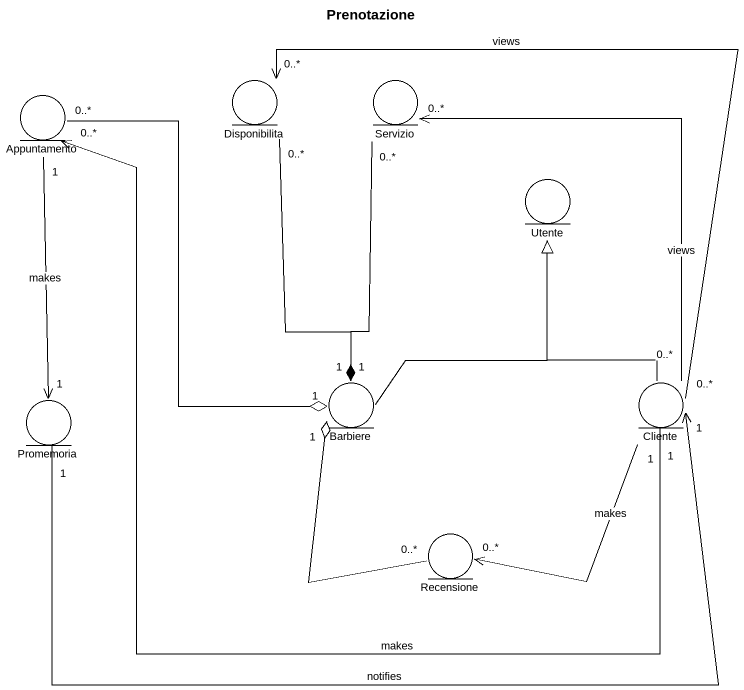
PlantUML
@startuml
title Prenotazione
entity Appuntamento
entity Disponibilita
entity Servizio
entity Utente
entity Barbiere
entity Cliente
entity Promemoria
entity Recensione
Appuntamento "0..*" --o "1" Barbiere
Appuntamento "1" --> "1" Promemoria : makes
Disponibilita "0..*" --* "1" Barbiere
Servizio "0..*" --* "1" Barbiere
Barbiere -up-|> Utente
Cliente "1" -left-> "0..*" Appuntamento : makes
Cliente "0..*" -up-> "0..*" Disponibilita : views
Cliente "0..*" -up-> "0..*" Servizio : views
Cliente -up-|> Utente
Cliente "1" --> "0..*" Recensione : makes
Promemoria "1" -right-> "1" Cliente : notifies
Recensione "0..*" -up-o "1" Barbiere
@enduml
